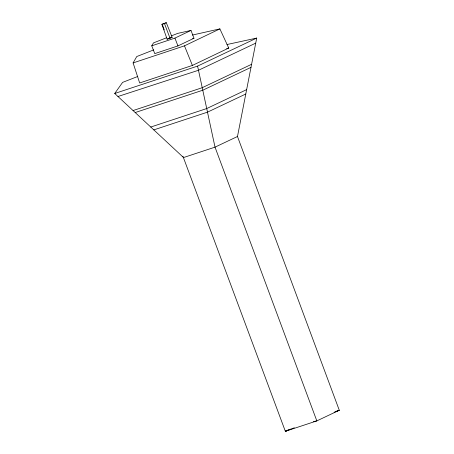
<?xml version="1.0" encoding="UTF-8"?>
<svg xmlns="http://www.w3.org/2000/svg" width="454" height="454" viewBox="0 0 454 454"><rect width="100%" height="100%" fill="white"/><g stroke="black" fill="none" stroke-linecap="round" stroke-linejoin="round"><path stroke-width="0.68" d="M182.934 156.272L285.345 431.3L316.83 420.898L339.286 410.251L237.482 136.501L256.714 38.074L226.972 44.532M192.451 35.043L219.884 28.886L228.737 48.039L192.394 65.433L139.667 82.974L133.101 62.93L136.756 56.54L153.764 49.872M171.181 35.957L177.735 33.386L190.992 30.424L193.989 38.244L177.934 45.916L154.752 53.623L151.749 45.809L153.48 42.897L166.59 37.756M237.482 136.501L215.02 147.147L183.535 157.549L114.714 93.479L122.608 82.384L137.789 76.459M161.908 24.408L166.289 22.7L172.151 37.313L170.057 38.301L167.151 39.26L161.908 24.408L166.289 22.7M167.151 39.26L167.447 38.862M133.101 62.93L184.477 45.837L219.884 28.886M151.749 45.809L174.932 38.102L190.992 30.424M114.714 93.479L197.592 66.097L256.714 38.074M255.727 43.136L198.489 70.268L117.961 96.503M251.59 64.303L202.24 87.696L133.056 110.555M250.994 67.362L202.779 90.215L135.196 112.547M246.641 89.631L206.723 108.551L150.762 127.041M245.784 94.006L207.495 112.155L153.821 129.889M294.357 427.781L285.345 431.3L287.87 430.103M285.345 431.3L290.464 429.132M168.065 38.618L169.921 37.898M334.138 412.26L339.286 410.251L335.336 411.682M192.666 38.539L193.989 38.244M226.671 48.499L228.737 48.039M313.43 421.635L316.83 420.898L215.02 147.147L197.592 66.097M170.539 37.659L172.151 37.313M184.477 45.837L192.394 65.433M174.932 38.102L177.934 45.916M164.456 23.568L170.057 38.301M162.169 24.062L164.234 29.851"/></g></svg>
